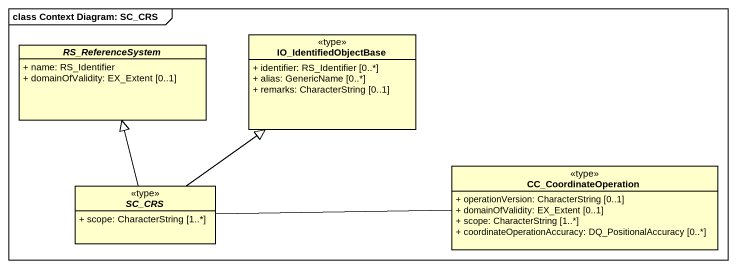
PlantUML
@startuml
mainframe class Context Diagram: SC_CRS
hide circle
hide empty members
skinparam classAttributeIconSize 0
abstract class RS_ReferenceSystem {
  + name: RS_Identifier
  + domainOfValidity: EX_Extent [0..1]
}
class IO_IdentifiedObjectBase <<type>> {
  + identifier: RS_Identifier [0..*]
  + alias: GenericName [0..*]
  + remarks: CharacterString [0..1]
}
class CC_CoordinateOperation <<type>> {
  + operationVersion: CharacterString [0..1]
  + domainOfValidity: EX_Extent [0..1]
  + scope: CharacterString [1..*]
  + coordinateOperationAccuracy: DQ_PositionalAccuracy [0..*]
}
abstract class SC_CRS <<type>> {
  + scope: CharacterString [1..*]
}
CC_CoordinateOperation -left- SC_CRS
SC_CRS -up-|> RS_ReferenceSystem
SC_CRS -up-|> IO_IdentifiedObjectBase
SC_CRS -right- CC_CoordinateOperation
@enduml
